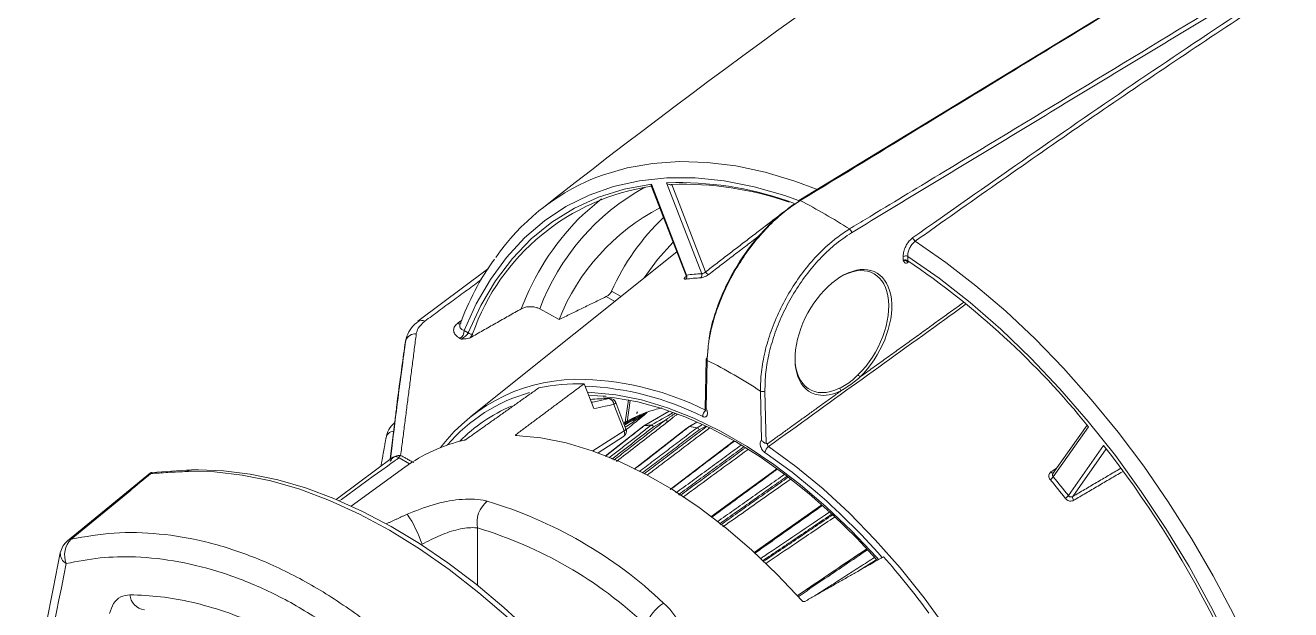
# Model space of a CAD drawing. Extents: x 2 to 136, y 1 to 99.
# Drawn here: x 5.74 to 11.72, y 10.59 to 13.35 of the extents above; entities that cross this region are included whole.
import ezdxf

# ---------------------------------------------------------------- set-up
doc = ezdxf.new("R2010")
doc.units = 0
doc.header["$MEASUREMENT"] = 0
doc.linetypes.add('SLD-Solid', pattern=[0])
doc.layers.add('OBJECT', color=7, linetype='CONTINUOUS')

msp = doc.modelspace()

# ---------------------------------------------------------------- linework, layer by layer
at = {"layer": 'OBJECT', "linetype": 'SLD-Solid', "lineweight": 15}
for p, q in [((8.696, 12.5948), (8.8592, 12.1743)), ((8.6962, 12.6023), (8.8627, 12.1734)), ((8.7678, 12.6087), (8.8097, 12.6104)), ((8.9342, 12.1798), (8.7678, 12.6087)), ((8.7927, 12.6015), (8.9527, 12.189)), ((8.8171, 12.2829), (7.8438, 11.5064)), ((9.887, 12.2431), (9.8866, 12.2616)), ((9.9077, 12.2619), (9.9082, 12.2407)), ((8.5084, 12.097), (8.553, 12.0722)), ((8.5233, 12.0486), (8.482, 12.0716)), ((8.1691, 12.0136), (8.2599, 11.9631)), ((7.5939, 11.9538), (7.5949, 11.9546)), ((7.812, 11.9112), (7.8313, 11.9004)), ((7.5404, 11.8841), (7.5377, 11.8757)), ((7.7979, 11.8708), (7.7914, 11.8744)), ((8.9557, 11.7772), (8.9503, 11.5431)), ((8.9601, 11.7708), (8.9549, 11.5443)), ((8.3785, 11.6602), (8.4241, 11.5427)), ((9.217, 11.3929), (9.2118, 11.6255)), ((9.233, 11.6258), (9.2385, 11.3786)), ((8.5671, 11.4377), (8.5187, 11.5625)), ((8.5761, 11.4465), (8.5277, 11.5713)), ((8.5827, 11.4784), (8.5965, 11.5806)), ((7.484, 11.4817), (7.4616, 11.3038)), ((8.6428, 11.5129), (8.5709, 11.4714)), ((8.6428, 11.5129), (8.6419, 11.5125)), ((8.7802, 11.5311), (8.6614, 11.4621)), ((8.7647, 11.4903), (8.7063, 11.4568)), ((8.4196, 11.3431), (8.5671, 11.4377)), ((8.5787, 11.4412), (8.5791, 11.4475)), ((8.9105, 11.4795), (8.8739, 11.4582)), ((8.9115, 11.4791), (8.8764, 11.4586)), ((8.9382, 11.4671), (8.9132, 11.4528)), ((8.9533, 11.4603), (8.9221, 11.4425)), ((10.7551, 11.4651), (10.5943, 11.2363)), ((10.7618, 11.4575), (10.5954, 11.2208)), ((8.0566, 11.4206), (8.0586, 11.4156)), ((8.4451, 11.334), (8.5643, 11.4104)), ((10.6669, 11.1318), (10.8333, 11.3686)), ((7.5538, 11.2818), (7.5045, 11.3103)), ((10.8456, 11.3528), (10.6874, 11.1277)), ((7.5314, 11.2661), (7.2783, 11.0814)), ((9.2889, 11.2592), (8.9779, 11.031)), ((6.3291, 11.2393), (5.9376, 10.9183)), ((9.5013, 11.0884), (9.1823, 10.8632)), ((7.8747, 10.9791), (7.8747, 10.7077)), ((9.714, 10.8808), (9.3851, 10.6586))]:
    msp.add_line(p, q, dxfattribs=at)
at = {"layer": 'OBJECT', "linetype": 'SLD-Solid', "lineweight": 15, "flags": 128}
for points in [[(12.3877, 14.3513), (11.0829, 13.5559), (9.3932, 12.5257)], [(8.4217, 12.6294), (8.4656, 12.6462), (8.5813, 12.6801), (8.7027, 12.7013), (8.8292, 12.7099), (8.9602, 12.7058), (9.0952, 12.6889), (9.2334, 12.6593), (9.3742, 12.6172), (9.4774, 12.5791)], [(9.3921, 12.5265), (9.3266, 12.5493), (9.182, 12.5905), (9.0404, 12.6182), (8.9025, 12.6322), (8.769, 12.6325), (8.6406, 12.6189), (8.5179, 12.5917), (8.4017, 12.5508), (8.2924, 12.4967), (8.1907, 12.4294), (8.097, 12.3494), (8.0119, 12.2571), (7.9358, 12.1529), (7.869, 12.0374), (7.812, 11.9112)], [(7.8313, 11.9004), (7.8905, 12.0293), (7.9601, 12.1467), (8.0395, 12.252), (8.1284, 12.3446), (8.2263, 12.424), (8.3326, 12.4898), (8.4468, 12.5416), (8.5682, 12.5792), (8.6962, 12.6023)], [(8.3521, 12.439), (8.3722, 12.4584), (8.4614, 12.5333)], [(8.6629, 12.1599), (8.7255, 12.2474), (8.799, 12.3293)], [(9.9433, 12.3336), (10.0874, 12.2336), (10.2303, 12.123), (10.3712, 12.0025), (10.5094, 11.8724), (10.6443, 11.7335), (10.7753, 11.5864), (10.9018, 11.4318), (11.0232, 11.2703), (11.139, 11.1028), (11.2485, 10.93), (11.3513, 10.7528), (11.4469, 10.5718), (11.5349, 10.3881), (11.6148, 10.2023), (11.6863, 10.0155), (11.749, 9.8285), (11.8027, 9.642)], [(11.7176, 9.6566), (11.6605, 9.8486), (11.5938, 10.0412), (11.5176, 10.2333), (11.4325, 10.4239), (11.3389, 10.612), (11.2371, 10.7967), (11.1279, 10.977), (11.0116, 11.1521), (10.889, 11.3209), (10.7606, 11.4827), (10.6271, 11.6366), (10.4892, 11.7818), (10.3476, 11.9177), (10.2029, 12.0434), (10.0561, 12.1583), (9.9077, 12.2619)], [(7.9264, 12.2054), (7.9154, 12.1975), (7.5919, 11.9558)], [(9.9073, 12.236), (9.9105, 12.2344), (9.9106, 12.2343)], [(8.3942, 11.6198), (8.4124, 11.6192), (8.5291, 11.6079), (8.6492, 11.5838), (8.772, 11.5471), (8.8968, 11.498), (9.0228, 11.4368), (9.1491, 11.3639), (9.2751, 11.2797), (9.3999, 11.1847), (9.5227, 11.0796), (9.6428, 10.965), (9.7595, 10.8416), (9.7689, 10.831)], [(8.4789, 11.6015), (8.442, 11.6037), (8.4001, 11.6046)], [(8.4693, 11.5978), (8.5221, 11.5938), (8.6323, 11.5743), (8.7451, 11.5438), (8.8599, 11.5023), (8.9761, 11.4501), (9.0932, 11.3875), (9.2104, 11.3147), (9.327, 11.2322), (9.4425, 11.1404), (9.5561, 11.0399), (9.6673, 10.9311), (9.7605, 10.8307)], [(8.4962, 11.5901), (8.4999, 11.5905), (8.5, 11.5905)], [(8.5187, 11.5625), (8.5223, 11.5648), (8.5251, 11.5669), (8.5269, 11.5688), (8.5277, 11.5704), (8.5277, 11.5713)], [(8.5717, 11.4776), (8.5719, 11.4795), (8.5882, 11.5851)], [(8.9503, 11.5429), (8.9508, 11.5421), (8.9528, 11.5376), (8.9538, 11.5341), (8.9542, 11.5314), (8.9541, 11.5304), (8.9542, 11.5305)], [(8.6286, 11.5196), (8.6284, 11.5203), (8.6284, 11.5228), (8.6289, 11.5248), (8.6295, 11.5262), (8.6298, 11.5268), (8.6301, 11.5271), (8.6301, 11.5272), (8.6301, 11.5272)], [(8.6602, 11.4613), (8.6465, 11.4505), (8.4787, 11.3178)], [(8.5671, 11.4377), (8.569, 11.4324), (8.57, 11.4272), (8.5702, 11.4224), (8.5695, 11.4181), (8.568, 11.4144), (8.5658, 11.4116), (8.5643, 11.4104)], [(8.8728, 11.4574), (8.8581, 11.446), (8.6145, 11.2567)], [(8.6602, 11.4613), (8.6609, 11.4617), (8.662, 11.462)], [(8.6628, 11.4625), (8.6617, 11.4622), (8.6614, 11.4621)], [(9.4083, 10.6352), (9.2913, 10.7593), (9.1708, 10.8745), (9.0475, 10.9801), (8.9223, 11.0755), (8.7958, 11.1601), (8.669, 11.2333), (8.5425, 11.2947), (8.4173, 11.3439), (8.294, 11.3806), (8.1735, 11.4046), (8.0565, 11.4156)], [(9.0869, 11.3908), (9.0838, 11.3885), (8.7844, 11.1616)], [(9.25, 11.3637), (9.3796, 11.2693), (9.5075, 11.164), (9.6327, 11.0486), (9.7546, 10.9238), (9.8724, 10.7903), (9.9852, 10.6491), (10.0925, 10.501), (10.1935, 10.3469), (10.2876, 10.1878), (10.3742, 10.0248), (10.4527, 9.8588), (10.5226, 9.6909), (10.5792, 9.5353)], [(7.4726, 11.3119), (7.3115, 11.1916), (7.2069, 11.1135)], [(7.2217, 11.1068), (7.2316, 11.114), (7.3217, 11.1796), (7.382, 11.2233), (7.4223, 11.2524), (7.4493, 11.2718), (7.4674, 11.2847), (7.4795, 11.2933), (7.4877, 11.2991), (7.4931, 11.3029), (7.4968, 11.3054), (7.4993, 11.3071), (7.5009, 11.3082), (7.5021, 11.3089), (7.5028, 11.3094), (7.5034, 11.3097), (7.5037, 11.3099), (7.504, 11.3101), (7.5041, 11.3101), (7.5042, 11.3102), (7.5043, 11.3102), (7.5044, 11.3103), (7.5044, 11.3103), (7.5045, 11.3103), (7.5045, 11.3103), (7.5045, 11.3103), (7.5045, 11.3103), (7.5045, 11.3103), (7.5045, 11.3103)], [(9.4603, 11.1614), (9.3611, 11.2421), (9.2329, 11.3355)], [(8.4135, 10.1435), (8.2858, 10.2888), (8.1541, 10.4261), (8.0191, 10.5545), (7.8813, 10.6736), (7.7415, 10.7827), (7.6003, 10.8812), (7.4585, 10.9688), (7.3166, 11.045), (7.1754, 11.1094), (7.0356, 11.1618), (6.8979, 11.2018), (6.7628, 11.2292), (6.6312, 11.244), (6.5035, 11.2461)], [(8.4396, 10.1518), (8.3766, 10.2251), (8.2541, 10.3589), (8.1282, 10.4851), (7.9994, 10.6034), (7.8682, 10.7131), (7.7352, 10.8139), (7.601, 10.9051), (7.466, 10.9865), (7.3309, 11.0577), (7.1962, 11.1183), (7.0626, 11.168), (6.9305, 11.2066), (6.8007, 11.2339), (6.6736, 11.2497), (6.5567, 11.254), (6.5225, 11.2532)], [(6.3354, 11.2418), (6.3342, 11.2419), (6.3295, 11.2398), (6.329, 11.2392)]]:
    msp.add_lwpolyline(points, dxfattribs=at)
at = {"layer": 'OBJECT', "linetype": 'SLD-Solid', "lineweight": 15}
for centre, radius, start, end in [((29.3245, -14.3631), 34.1772, 122.89567, 128.22024), ((8.8249, 11.6614), 1.0486, 112.61499, 145.39147), ((8.849, 11.5469), 1.0568, 98.27743, 160.68866), ((9.1885, 11.635), 1.0874, 118.79164, 159.62115), ((8.845, 11.0642), 1.5383, 70.94757, 91.94416), ((8.8251, 11.035), 1.5755, 69.65815, 90.56253), ((9.3975, 12.52), 0.00713, 126.87168, 185.45676), ((9.3963, 12.5197), 0.00682, 55.53473, 117.45117), ((7.9821, 9.8006), 3.0716, 57.50085, 62.50453), ((9.2238, 11.5853), 1.2201, 135.59699, 159.40876), ((9.2087, 11.5861), 1.0209, 117.56325, 158.32961), ((9.4956, 11.6612), 1.0791, 133.40631, 156.18006), ((9.619, 12.3715), 0.0239, 5.18037, 55.65696), ((9.9578, 12.3553), 0.0261, 190.70936, 236.12298), ((9.8975, 12.2407), 0.0236, 64.1709, 117.49058), ((8.9531, 11.5263), 1.2324, 144.12323, 160.44008), ((9.9149, 12.2396), 0.0068, 170.08501, 230.34309), ((7.7179, 8.9968), 3.9141, 38.952, 55.97223), ((9.9151, 12.2323), 0.00672, 155.10489, 182.52638), ((8.8475, 12.1666), 0.0166, 312.89321, 24.19453), ((8.9817, 11.1813), 0.9808, 93.02483, 97.19424), ((8.8505, 12.1697), 0.0098, 328.60633, 27.49481), ((8.9862, 11.1943), 0.9869, 93.02498, 97.19423), ((8.9184, 12.1734), 0.017, 312.50611, 22.11673), ((8.9717, 12.197), 0.0206, 203.01462, 259.31128), ((7.6751, 11.8364), 0.1425, 124.13085, 160.26663), ((7.6108, 11.9293), 0.0299, 61.24909, 122.08749), ((7.7884, 11.9603), 0.017, 241.18542, 304.0334), ((7.7665, 11.9125), 0.0455, 303.25695, 358.37595), ((7.8444, 11.9129), 0.018, 223.65961, 293.94103), ((9.2478, 11.2989), 1.8033, 161.69911, 161.88045), ((7.5807, 11.8474), 0.0484, 84.48268, 158.43204), ((8.9633, 11.7764), 0.00762, 114.90207, 173.74566), ((8.9632, 11.7776), 0.00748, 182.65233, 245.67129), ((7.8471, 9.5521), 2.4823, 56.64652, 63.35886), ((8.3507, 10.8646), 0.8169, 87.71649, 142.75897), ((8.3296, 10.2846), 1.3974, 63.51091, 87.80179), ((9.6611, 11.6819), 0.023, 24.40404, 59.61101), ((8.3296, 10.8615), 0.7851, 105.4108, 139.55797), ((8.354, 10.7289), 0.9316, 88.49364, 101.72547), ((8.3262, 10.2844), 1.3659, 63.34675, 87.62746), ((9.2221, 11.6467), 0.0236, 244.1699, 297.49222), ((9.5774, 11.6266), 0.0145, 359.06003, 56.51439), ((8.3361, 10.8506), 0.7659, 113.29526, 135.37669), ((8.488, 10.6735), 0.9166, 89.48945, 95.06347), ((8.4893, 11.5614), 0.0295, 2.05793, 76.4992), ((8.4997, 11.5605), 0.03, 21.20568, 89.53283), ((8.9054, 10.8876), 0.6783, 103.57031, 109.76369), ((8.8933, 10.9196), 0.644, 112.98241, 120.6035), ((8.6409, 11.5132), 0.00119, 298.94237, 323.45619), ((8.8984, 10.9078), 0.6569, 109.78725, 112.90354), ((8.7772, 11.4954), 0.0136, 202.31614, 260.66788), ((8.9753, 11.5066), 0.0364, 128.01602, 182.23223), ((7.4843, 11.3939), 0.0433, 98.07273, 169.91616), ((7.5517, 11.3922), 0.1089, 128.86471, 173.82937), ((8.5481, 11.4357), 0.03, 302.6619, 0), ((8.5628, 11.4511), 0.0141, 288.13132, 341.08004), ((8.5481, 11.4357), 0.03, 0, 21.20568), ((8.578, 11.45), 0.00513, 254.85787, 285.83889), ((8.6664, 11.4534), 0.01, 120.14815, 128.33176), ((8.7479, 10.6918), 0.7749, 93.85071, 96.36827), ((8.6664, 11.4564), 0.00712, 120.05714, 128.17907), ((8.7488, 10.6917), 0.7756, 93.85146, 96.36703), ((8.7003, 11.4594), 0.00718, 120.04671, 128.10412), ((8.6938, 11.4517), 0.0135, 22.18803, 81.18585), ((8.6946, 11.4537), 0.0121, 14.97022, 79.92167), ((8.8789, 11.4495), 0.01, 120.24949, 127.84938), ((8.8749, 11.4545), 0.00359, 79.26488, 125.91417), ((8.8757, 11.4548), 0.00383, 80.46949, 119.49227), ((8.8803, 11.4519), 0.00773, 120.08525, 127.60924), ((8.7366, 10.4531), 1.0144, 80.02609, 82.12998), ((8.7376, 10.4542), 1.014, 80.02533, 82.13034), ((8.9171, 11.446), 0.00784, 120.06842, 127.5012), ((8.9074, 11.4375), 0.0156, 18.7466, 71.51238), ((8.9085, 11.4397), 0.0139, 11.53055, 70.36749), ((7.9836, 10.6448), 0.7684, 102.89556, 126.04354), ((9.2748, 11.3294), 0.0423, 125.80125, 171.74592), ((6.9789, 8.3379), 4.9032, 15.74149, 38.17774), ((6.7208, 6.3928), 4.8639, 92.32886, 94.54501), ((6.5239, 11.2208), 0.0324, 92.4089, 128.90899), ((10.5951, 11.2506), 0.0128, 213.15606, 271.10247), ((10.5534, 11.2522), 0.0524, 301.75659, 323.14216), ((7.5464, 8.6954), 3.9396, 37.96959, 39.61954), ((7.5421, 8.6931), 3.9638, 37.9696, 39.61948), ((7.3531, 8.6951), 3.244, 41.42635, 49.48914), ((10.6197, 11.1722), 0.0621, 301.4155, 319.40096), ((10.7064, 11.123), 0.0196, 166.28225, 222.57433), ((8.0009, 11.0049), 0.1288, 128.58938, 191.58151), ((7.3299, 9.1198), 2.0717, 46.57163, 73.43374), ((7.0509, 10.7134), 0.5926, 18.61407, 33.92675), ((7.3106, 9.0826), 1.9787, 46.57163, 73.43375), ((6.0011, 10.8413), 0.1, 129.36345, 168.46138), ((6.0299, 10.8515), 0.1066, 135.42788, 201.98726), ((5.9616, 10.8891), 0.038, 101.66636, 129.00138), ((27.6326, 6.4178), 22.1791, 168.44276, 170.81651), ((5.9571, 10.8589), 0.054, 177.40064, 241.1046), ((6.995, 8.3749), 3.7316, 36.17361, 41.4155), ((6.3088, 10.6701), 0.0772, 184.72767, 264.08355), ((8.8686, 10.448), 0.2104, 122.9913, 160.107)]:
    msp.add_arc(centre, radius, start, end, dxfattribs=at)
for centre, major_axis, ratio, start_param, end_param in [((9.6038, 11.9026), (0.1553, 0.2827), 0.593785, 4.237685, 9.623864), ((9.5967, 11.9065), (0.1503, 0.274), 0.594304, 4.23726, 7.069167), ((9.5967, 11.9065), (0.1503, 0.274), 0.594304, 2.328586, 3.836052), ((9.6038, 11.9026), (0.1553, 0.2827), 0.593785, 3.340678, 3.836476), ((10.3441, 10.278), (156.2256, 89.9492), 0.010617, 1.575369, 1.576045), ((10.3441, 10.278), (153.9999, 89.436), 0.010493, 1.574855, 1.57562), ((10.3441, 10.278), (156.3569, 89.647), 0.010262, 1.574794, 1.575448), ((16.417, 16.9596), (8.6782, 15.0549), 0.435892, 2.22419, 2.288638)]:
    msp.add_ellipse(centre, major_axis=major_axis, ratio=ratio, start_param=start_param, end_param=end_param, dxfattribs=at)
for points, knots in [([(9.9322, 12.3504), (10.2772, 12.5932), (10.9673, 13.0786), (12.0083, 13.764), (13.0527, 14.4206), (13.7511, 14.8285), (14.1002, 15.0324)], [0, 0, 0, 0, 0.249572, 0.499144, 0.749572, 1, 1, 1, 1]), ([(14.1102, 15.0148), (13.9974, 14.9496), (13.6365, 14.7412), (13.018, 14.3709), (12.2551, 13.896), (11.4831, 13.395), (10.7121, 12.8763), (10.1995, 12.5145), (9.9433, 12.3336)], [0, 0, 0, 0, 0.080895, 0.258852, 0.443965, 0.629078, 0.814539, 1, 1, 1, 1]), ([(12.3947, 14.3509), (12.3877, 14.3466), (12.3524, 14.3251), (12.2042, 14.2348), (11.6115, 13.8734), (10.6486, 13.2864), (9.7986, 12.7682), (9.4002, 12.5253)], [0, 0, 0, 0, 0.007069, 0.035343, 0.14844, 0.600828, 1, 1, 1, 1]), ([(9.6324, 12.3912), (9.6395, 12.3955), (9.6749, 12.417), (9.8237, 12.507), (10.4185, 12.867), (11.385, 13.452), (12.2381, 13.9684), (12.638, 14.2104)], [0, 0, 0, 0, 0.007069, 0.035343, 0.14844, 0.600828, 1, 1, 1, 1]), ([(8.6962, 12.6023), (8.6962, 12.6022), (8.6959, 12.6008), (8.6953, 12.5979), (8.6959, 12.5959), (8.6962, 12.5949)], [0, 0, 0, 0, 0.011805, 0.486767, 1, 1, 1, 1]), ([(8.7927, 12.6015), (8.7916, 12.6011), (8.7894, 12.6002), (8.7848, 12.6003), (8.7789, 12.6016), (8.7729, 12.6046), (8.7692, 12.6074), (8.7678, 12.6086), (8.7678, 12.6087)], [0, 0, 0, 0, 0.142146, 0.283514, 0.488777, 0.776442, 0.994575, 1, 1, 1, 1]), ([(9.4002, 12.5253), (9.3755, 12.5088), (9.326, 12.4759), (9.2539, 12.4102), (9.1861, 12.3346), (9.1242, 12.2501), (9.0702, 12.1593), (9.0254, 12.0648), (8.9914, 11.9691), (8.9742, 11.8973), (8.9634, 11.8309), (8.9615, 11.7967), (8.9601, 11.7708)], [0, 0, 0, 0, 0.108758, 0.217516, 0.326265, 0.435016, 0.543883, 0.652751, 0.761922, 0.871094, 0.902393, 1, 1, 1, 1]), ([(8.9676, 11.8553), (8.9685, 11.8653), (8.9719, 11.904), (8.9916, 11.977), (9.0241, 12.07), (9.0681, 12.1623), (9.1208, 12.2508), (9.1813, 12.3332), (9.2476, 12.4071), (9.318, 12.4711), (9.3662, 12.5033), (9.3904, 12.5194)], [0, 0, 0, 0, 0.041995, 0.162069, 0.282141, 0.401874, 0.521604, 0.641201, 0.760797, 0.880398, 1, 1, 1, 1]), ([(9.2118, 11.6255), (9.2125, 11.6554), (9.2137, 11.7152), (9.2315, 11.8116), (9.2606, 11.9095), (9.301, 12.0067), (9.3517, 12.1002), (9.4107, 12.1873), (9.4768, 12.2655), (9.5309, 12.3167), (9.5829, 12.3589), (9.6112, 12.3774), (9.6324, 12.3912)], [0, 0, 0, 0, 0.109694, 0.219388, 0.329104, 0.438818, 0.548255, 0.657689, 0.766753, 0.875815, 0.906647, 1, 1, 1, 1]), ([(9.6428, 12.3737), (9.6152, 12.3552), (9.5634, 12.3204), (9.4909, 12.2508), (9.4265, 12.1746), (9.3689, 12.0895), (9.3195, 11.9982), (9.2802, 11.9033), (9.2519, 11.8077), (9.2347, 11.7135), (9.2336, 11.655), (9.233, 11.6258)], [0, 0, 0, 0, 0.124081, 0.233148, 0.342216, 0.45166, 0.561106, 0.670835, 0.780567, 0.890283, 1, 1, 1, 1]), ([(9.8866, 12.2616), (9.8866, 12.2639), (9.8866, 12.2732), (9.8902, 12.2914), (9.9003, 12.3147), (9.9147, 12.3359), (9.9263, 12.3456), (9.9322, 12.3504)], [0, 0, 0, 0, 0.07496, 0.307216, 0.538491, 0.769236, 1, 1, 1, 1]), ([(9.9433, 12.3336), (9.9386, 12.3297), (9.9294, 12.3219), (9.918, 12.3048), (9.9102, 12.2861), (9.9076, 12.2713), (9.9077, 12.2638), (9.9077, 12.2619)], [0, 0, 0, 0, 0.230508, 0.461127, 0.692467, 0.924948, 1, 1, 1, 1]), ([(9.887, 12.2431), (9.8878, 12.2435), (9.8899, 12.2444), (9.8941, 12.2451), (9.8992, 12.2447), (9.9043, 12.2433), (9.9069, 12.2416), (9.9082, 12.2407)], [0, 0, 0, 0, 0.13523, 0.349501, 0.56542, 0.782492, 1, 1, 1, 1]), ([(9.9084, 12.2321), (9.9063, 12.2312), (9.9022, 12.2294), (9.8967, 12.2301), (9.8924, 12.2331), (9.8899, 12.237), (9.8883, 12.2404), (9.8874, 12.2422), (9.887, 12.2431), (9.887, 12.2431)], [0, 0, 0, 0, 0.199047, 0.397834, 0.604746, 0.798562, 0.896971, 0.995417, 1, 1, 1, 1]), ([(9.887, 12.2431), (9.887, 12.2431), (9.8877, 12.2431), (9.8891, 12.2431), (9.8919, 12.2428), (9.8966, 12.2417), (9.9022, 12.2387), (9.9058, 12.2369), (9.9073, 12.2361)], [0, 0, 0, 0, 0.006352, 0.119826, 0.231412, 0.437914, 0.765604, 1, 1, 1, 1]), ([(8.8603, 12.1672), (8.859, 12.1662), (8.8557, 12.1634), (8.8524, 12.1595), (8.8515, 12.1561), (8.8534, 12.1542), (8.857, 12.1544), (8.8588, 12.1544)], [0, 0, 0, 0, 0.133249, 0.351387, 0.568098, 0.784183, 1, 1, 1, 1]), ([(8.8627, 12.1734), (8.8617, 12.1733), (8.86, 12.1731), (8.8595, 12.1739), (8.8593, 12.1743)], [0, 0, 0, 0, 0.529841, 1, 1, 1, 1]), ([(8.9299, 12.1608), (8.9312, 12.1609), (8.9346, 12.1612), (8.9419, 12.1632), (8.9511, 12.1668), (8.9604, 12.1715), (8.9654, 12.1751), (8.9679, 12.1768)], [0, 0, 0, 0, 0.124187, 0.340921, 0.559469, 0.779612, 1, 1, 1, 1]), ([(8.9527, 12.189), (8.9515, 12.1879), (8.9492, 12.1858), (8.9447, 12.183), (8.9402, 12.181), (8.9366, 12.1799), (8.9348, 12.1798), (8.9342, 12.1798)], [0, 0, 0, 0, 0.222188, 0.44282, 0.660739, 0.876379, 1, 1, 1, 1]), ([(8.482, 12.0716), (8.4842, 12.0728), (8.4886, 12.0752), (8.4953, 12.0805), (8.5014, 12.0865), (8.506, 12.0923), (8.5077, 12.0956), (8.5084, 12.097)], [0, 0, 0, 0, 0.199563, 0.39871, 0.60884, 0.836452, 1, 1, 1, 1]), ([(8.0816, 12.0144), (8.0868, 12.0168), (8.097, 12.0215), (8.1164, 12.0246), (8.1367, 12.0241), (8.1552, 12.0203), (8.1648, 12.0157), (8.1691, 12.0136)], [0, 0, 0, 0, 0.199269, 0.39838, 0.604049, 0.823538, 1, 1, 1, 1]), ([(10.1844, 12.037), (10.1505, 12.0126), (9.8391, 11.7882), (9.5276, 11.5637), (9.25, 11.3637)], [0, 0, 0, 0, 0.108701, 1, 1, 1, 1]), ([(7.6252, 11.9555), (7.6134, 11.9448), (7.5928, 11.9262), (7.5875, 11.9047), (7.5853, 11.8956)], [0, 0, 0, 0, 0.576403, 1, 1, 1, 1]), ([(7.7914, 11.8744), (7.7841, 11.8794), (7.7695, 11.8893), (7.7604, 11.9085), (7.7629, 11.9275), (7.7726, 11.9395), (7.7795, 11.9449), (7.7802, 11.9454)], [0, 0, 0, 0, 0.252657, 0.505679, 0.747853, 0.97329, 1, 1, 1, 1]), ([(7.7918, 11.9389), (7.791, 11.9357), (7.7893, 11.9285), (7.7966, 11.9185), (7.8068, 11.9137), (7.812, 11.9112)], [0, 0, 0, 0, 0.283528, 0.63876, 1, 1, 1, 1]), ([(7.7979, 11.8708), (7.7989, 11.8714), (7.8024, 11.8735), (7.8095, 11.8784), (7.8183, 11.8858), (7.8262, 11.8937), (7.8296, 11.8982), (7.8313, 11.9004)], [0, 0, 0, 0, 0.077987, 0.284742, 0.51203, 0.754311, 1, 1, 1, 1]), ([(7.464, 11.3056), (7.4659, 11.3216), (7.4769, 11.4179), (7.5, 11.6044), (7.5233, 11.7749), (7.5357, 11.8652)], [0, 0, 0, 0, 0.086274, 0.51614, 1, 1, 1, 1]), ([(7.5339, 11.8598), (7.5311, 11.8398), (7.5172, 11.7397), (7.5002, 11.6161), (7.4878, 11.5125), (7.485, 11.489)], [0, 0, 0, 0, 0.161883, 0.809421, 1, 1, 1, 1]), ([(7.8403, 11.8776), (7.8383, 11.8767), (7.8327, 11.8742), (7.8179, 11.8721), (7.8058, 11.8717), (7.798, 11.8709), (7.7979, 11.8708)], [0, 0, 0, 0, 0.171553, 0.467209, 0.9951, 1, 1, 1, 1]), ([(7.8517, 11.8964), (7.8499, 11.8926), (7.8471, 11.8867), (7.8421, 11.88), (7.8403, 11.8776)], [0, 0, 0, 0, 0.637342, 1, 1, 1, 1]), ([(9.5854, 11.6387), (9.6064, 11.6501), (9.6368, 11.6667), (9.6642, 11.6934), (9.6728, 11.7017)], [0, 0, 0, 0, 0.689497, 1, 1, 1, 1]), ([(9.682, 11.6914), (9.673, 11.6837), (9.6438, 11.6591), (9.6131, 11.6398), (9.5919, 11.6264)], [0, 0, 0, 0, 0.309239, 1, 1, 1, 1]), ([(8.4125, 11.5726), (8.4222, 11.5746), (8.4501, 11.5804), (8.4779, 11.5863), (8.4962, 11.5901)], [0, 0, 0, 0, 0.34695, 1, 1, 1, 1]), ([(8.5187, 11.5625), (8.5049, 11.5596), (8.4733, 11.553), (8.4418, 11.5464), (8.4241, 11.5427)], [0, 0, 0, 0, 0.438761, 1, 1, 1, 1]), ([(8.9549, 11.5443), (8.9557, 11.5428), (8.9583, 11.5377), (8.9611, 11.5287), (8.9619, 11.5184), (8.9601, 11.511), (8.9564, 11.5058), (8.9512, 11.5028), (8.9447, 11.5028), (8.9405, 11.5046), (8.939, 11.5052)], [0, 0, 0, 0, 0.065517, 0.218282, 0.370935, 0.523599, 0.616973, 0.766999, 0.916452, 1, 1, 1, 1]), ([(8.9505, 11.543), (8.9504, 11.543), (8.95, 11.543), (8.9515, 11.5433), (8.9536, 11.5438), (8.9548, 11.5443), (8.9549, 11.5443)], [0, 0, 0, 0, 0.060291, 0.556338, 0.983548, 1, 1, 1, 1]), ([(8.775, 11.482), (8.7706, 11.4786), (8.7484, 11.4614), (8.6675, 11.3986), (8.591, 11.3392), (8.5323, 11.2937)], [0, 0, 0, 0, 0.054852, 0.274258, 1, 1, 1, 1]), ([(8.573, 11.4545), (8.5927, 11.4679), (8.6244, 11.4895), (8.6576, 11.5126), (8.6715, 11.5226), (8.6744, 11.5248), (8.6748, 11.5253), (8.6748, 11.5254), (8.6748, 11.5254), (8.6747, 11.5253), (8.6747, 11.5253)], [0, 0, 0, 0, 0.551591, 0.887725, 0.969591, 0.98916, 0.995525, 0.997451, 0.998586, 1, 1, 1, 1]), ([(8.6761, 11.5259), (8.6761, 11.5259), (8.6761, 11.5256), (8.6744, 11.5235), (8.6629, 11.5129), (8.6311, 11.4864), (8.5995, 11.4612), (8.5794, 11.4451)], [0, 0, 0, 0, 0.005058, 0.026681, 0.108355, 0.43258, 1, 1, 1, 1]), ([(8.6428, 11.5129), (8.6428, 11.5129), (8.6424, 11.5127), (8.642, 11.5125), (8.6417, 11.5123)], [0, 0, 0, 0, 0.104964, 1, 1, 1, 1]), ([(8.6747, 11.5253), (8.6747, 11.5254), (8.6748, 11.5254), (8.6751, 11.5255), (8.6756, 11.5257), (8.6759, 11.5259), (8.6761, 11.5259)], [0, 0, 0, 0, 0.067458, 0.179745, 0.555114, 1, 1, 1, 1]), ([(8.662, 11.462), (8.6576, 11.4585), (8.6359, 11.4414), (8.575, 11.3932), (8.5184, 11.3485), (8.4793, 11.3175)], [0, 0, 0, 0, 0.071355, 0.356772, 1, 1, 1, 1]), ([(8.8755, 11.458), (8.8711, 11.4546), (8.8489, 11.4374), (8.7624, 11.3701), (8.6802, 11.3062), (8.6158, 11.2562)], [0, 0, 0, 0, 0.051196, 0.255979, 1, 1, 1, 1]), ([(8.9717, 11.4521), (8.9552, 11.4396), (8.8663, 11.3723), (8.7679, 11.2979), (8.686, 11.2359), (8.6766, 11.2289)], [0, 0, 0, 0, 0.167451, 0.904698, 1, 1, 1, 1]), ([(7.8244, 11.3999), (7.8236, 11.3993), (7.8219, 11.3982), (7.8188, 11.3965), (7.8158, 11.3951), (7.8135, 11.3942), (7.8124, 11.3939), (7.8121, 11.3938)], [0, 0, 0, 0, 0.219744, 0.439446, 0.659967, 0.880756, 1, 1, 1, 1]), ([(8.0565, 11.4156), (8.0558, 11.4157), (8.0545, 11.4159), (8.0538, 11.4168), (8.054, 11.4181), (8.0551, 11.4195), (8.0562, 11.4203), (8.0566, 11.4206)], [0, 0, 0, 0, 0.219651, 0.439261, 0.659735, 0.880539, 1, 1, 1, 1]), ([(9.089, 11.3897), (9.0713, 11.3763), (8.9812, 11.308), (8.8803, 11.2316), (8.7971, 11.1686), (8.7864, 11.1604)], [0, 0, 0, 0, 0.175319, 0.893407, 1, 1, 1, 1]), ([(9.2329, 11.3355), (9.2325, 11.3358), (9.2294, 11.338), (9.2236, 11.3435), (9.2168, 11.3534), (9.2127, 11.363), (9.2104, 11.3725), (9.2102, 11.3813), (9.2125, 11.3889), (9.2156, 11.3917), (9.217, 11.3929)], [0, 0, 0, 0, 0.022263, 0.172986, 0.324528, 0.476036, 0.573112, 0.725602, 0.877165, 1, 1, 1, 1]), ([(9.217, 11.3929), (9.2171, 11.3929), (9.2183, 11.391), (9.2215, 11.3873), (9.2271, 11.383), (9.2335, 11.38), (9.2368, 11.3791), (9.2385, 11.3786)], [0, 0, 0, 0, 0.008551, 0.230594, 0.488415, 0.74048, 1, 1, 1, 1]), ([(9.2385, 11.3786), (9.2397, 11.3783), (9.242, 11.3776), (9.2444, 11.3772), (9.2457, 11.3769), (9.2457, 11.3769)], [0, 0, 0, 0, 0.491108, 0.983659, 1, 1, 1, 1]), ([(9.2457, 11.3769), (9.2456, 11.3763), (9.2454, 11.375), (9.2455, 11.3725), (9.2461, 11.3693), (9.2475, 11.3662), (9.2491, 11.3645), (9.2499, 11.3638), (9.25, 11.3637)], [0, 0, 0, 0, 0.125804, 0.279017, 0.514447, 0.743986, 0.967246, 1, 1, 1, 1]), ([(7.4627, 11.2937), (7.4648, 11.2978), (7.4689, 11.3059), (7.4807, 11.3151), (7.4952, 11.3211), (7.5061, 11.3217), (7.5115, 11.322)], [0, 0, 0, 0, 0.250004, 0.5, 0.749998, 1, 1, 1, 1]), ([(7.5045, 11.3103), (7.5002, 11.3123), (7.491, 11.3166), (7.4798, 11.3166), (7.4748, 11.3127), (7.473, 11.3112)], [0, 0, 0, 0, 0.364892, 0.75976, 1, 1, 1, 1]), ([(9.1533, 11.3501), (9.1519, 11.3491), (9.0764, 11.2938), (8.9734, 11.2184), (8.8718, 11.144), (8.8444, 11.1239)], [0, 0, 0, 0, 0.013635, 0.733114, 1, 1, 1, 1]), ([(6.5035, 11.2461), (6.472, 11.2447), (6.4088, 11.2419), (6.3569, 11.2378), (6.3309, 11.2358)], [0, 0, 0, 0, 0.498142, 1, 1, 1, 1]), ([(6.3353, 11.2416), (6.3351, 11.2417), (6.333, 11.243), (6.3319, 11.24), (6.3311, 11.2372), (6.3309, 11.2362), (6.3309, 11.2358), (6.3309, 11.2358)], [0, 0, 0, 0, 0.070816, 0.729321, 0.911697, 0.990767, 1, 1, 1, 1]), ([(9.2917, 11.2572), (9.2846, 11.252), (9.2035, 11.1925), (9.0998, 11.1164), (9.0031, 11.0455), (8.9805, 11.0288)], [0, 0, 0, 0, 0.068249, 0.78171, 1, 1, 1, 1]), ([(10.5844, 11.2436), (10.583, 11.2425), (10.5792, 11.2397), (10.5753, 11.2332), (10.5738, 11.2246), (10.5755, 11.2156), (10.5792, 11.2103), (10.581, 11.2076)], [0, 0, 0, 0, 0.133248, 0.351387, 0.568098, 0.784185, 1, 1, 1, 1]), ([(10.5844, 11.2436), (10.5917, 11.2485), (10.6011, 11.2548), (10.6105, 11.261), (10.6127, 11.2625)], [0, 0, 0, 0, 0.77286, 1, 1, 1, 1]), ([(6.3309, 11.2358), (6.2976, 11.2084), (6.1719, 11.1053), (6.0462, 11.0021), (5.9539, 10.9263)], [0, 0, 0, 0, 0.265214, 1, 1, 1, 1]), ([(6.3309, 11.2358), (6.3309, 11.2358), (6.3307, 11.2361), (6.3299, 11.2378), (6.3289, 11.2401), (6.3295, 11.239), (6.3297, 11.2387)], [0, 0, 0, 0, 0.011347, 0.110304, 0.759056, 1, 1, 1, 1]), ([(9.3547, 11.2102), (9.2881, 11.1633), (9.1814, 11.0882), (9.0747, 11.013), (9.0346, 10.9848)], [0, 0, 0, 0, 0.624419, 1, 1, 1, 1]), ([(10.5954, 11.2208), (10.5945, 11.2221), (10.5926, 11.2247), (10.5918, 11.2293), (10.5924, 11.2334), (10.5939, 11.2354), (10.5945, 11.2362)], [0, 0, 0, 0, 0.273013, 0.546467, 0.821671, 1, 1, 1, 1]), ([(10.6874, 11.1277), (10.6859, 11.127), (10.683, 11.1255), (10.6779, 11.1253), (10.6729, 11.1267), (10.6692, 11.1291), (10.6675, 11.1311), (10.6669, 11.1318)], [0, 0, 0, 0, 0.222187, 0.44282, 0.66074, 0.876377, 1, 1, 1, 1]), ([(7.5426, 11.0442), (7.5836, 11.0606), (7.6661, 11.0937), (7.7918, 11.1175), (7.8753, 11.1162), (7.9141, 11.1071), (7.9206, 11.1056)], [0, 0, 0, 0, 0.304165, 0.612213, 0.935018, 1, 1, 1, 1]), ([(9.5048, 11.0853), (9.4294, 11.0321), (9.323, 10.957), (9.2166, 10.8819), (9.1855, 10.8599)], [0, 0, 0, 0, 0.708057, 1, 1, 1, 1]), ([(10.6521, 11.1192), (10.6533, 11.1178), (10.6567, 11.1139), (10.6641, 11.109), (10.6737, 11.106), (10.6836, 11.106), (10.6892, 11.1085), (10.692, 11.1098)], [0, 0, 0, 0, 0.124187, 0.340922, 0.55947, 0.779612, 1, 1, 1, 1]), ([(9.2114, 10.8338), (9.2169, 10.8376), (9.3262, 10.9112), (9.4355, 10.9849), (9.5393, 11.0548)], [0, 0, 0, 0, 0.050502, 1, 1, 1, 1]), ([(9.5642, 11.032), (9.5034, 10.9911), (9.3937, 10.9171), (9.2839, 10.8432), (9.2349, 10.8101)], [0, 0, 0, 0, 0.553422, 1, 1, 1, 1]), ([(5.9539, 10.9263), (6.021, 10.9381), (6.1556, 10.9617), (6.3697, 10.9558), (6.5892, 10.9193), (6.812, 10.8482), (7.0347, 10.7452), (7.2537, 10.6116), (7.4659, 10.4487), (7.6693, 10.2601), (7.8491, 10.0617), (8.0065, 9.8622), (8.0959, 9.73), (8.1406, 9.664)], [0, 0, 0, 0, 0.094729, 0.189754, 0.284474, 0.379253, 0.474339, 0.569114, 0.662863, 0.756911, 0.850666, 0.925332, 1, 1, 1, 1]), ([(7.8747, 10.9791), (7.8703, 10.9796), (7.8435, 10.9824), (7.7855, 10.9754), (7.6989, 10.9471), (7.6412, 10.9174), (7.6125, 10.9026)], [0, 0, 0, 0, 0.063317, 0.382239, 0.692331, 1, 1, 1, 1]), ([(8.0405, 9.5937), (7.9861, 9.6741), (7.8772, 9.8349), (7.697, 10.0533), (7.5065, 10.2513), (7.3058, 10.4236), (7.0981, 10.5692), (6.8867, 10.6856), (6.6741, 10.7704), (6.4635, 10.8245), (6.2683, 10.8459), (6.0899, 10.8419), (5.9839, 10.8217), (5.931, 10.8115)], [0, 0, 0, 0, 0.094108, 0.188508, 0.282606, 0.376776, 0.471253, 0.56542, 0.658464, 0.751806, 0.844857, 0.922428, 1, 1, 1, 1]), ([(9.385, 10.6587), (9.3866, 10.6598), (9.4962, 10.7338), (9.6058, 10.8079), (9.7139, 10.8809)], [0, 0, 0, 0, 0.013933, 1, 1, 1, 1]), ([(9.7181, 10.8764), (9.6463, 10.8278), (9.5367, 10.7538), (9.4271, 10.6798), (9.3894, 10.6543)], [0, 0, 0, 0, 0.655946, 1, 1, 1, 1]), ([(6.2319, 10.6637), (6.2168, 10.6617), (6.1868, 10.6576), (6.1525, 10.6256), (6.1413, 10.5922), (6.1359, 10.5759)], [0, 0, 0, 0, 0.337926, 0.67584, 1, 1, 1, 1]), ([(6.2319, 10.6637), (6.2801, 10.6617), (6.3765, 10.6577), (6.5265, 10.6306), (6.6795, 10.5872), (6.8331, 10.5266), (6.9847, 10.4503), (7.1347, 10.3585), (7.2834, 10.2506), (7.4365, 10.1209), (7.5921, 9.9694), (7.6938, 9.8502), (7.7449, 9.7903)], [0, 0, 0, 0, 0.095398, 0.190796, 0.288955, 0.387113, 0.482516, 0.577919, 0.676107, 0.774295, 0.886604, 1, 1, 1, 1]), ([(8.8463, 10.2916), (8.8555, 10.3263), (8.8742, 10.3963), (8.846, 10.5089), (8.7974, 10.5838), (8.7603, 10.6186), (8.7541, 10.6244)], [0, 0, 0, 0, 0.304165, 0.612213, 0.935018, 1, 1, 1, 1]), ([(9.4083, 10.6352), (9.4091, 10.6345), (9.4108, 10.633), (9.414, 10.6316), (9.4173, 10.6311), (9.42, 10.6315), (9.4214, 10.6322), (9.4219, 10.6324)], [0, 0, 0, 0, 0.219651, 0.439261, 0.659735, 0.880539, 1, 1, 1, 1])]:
    msp.add_open_spline(points, degree=3, knots=knots, dxfattribs=at)
for points in [[(12.6483, 14.1929), (9.6428, 12.3737)], [(8.9527, 12.189), (9.3705, 12.5089)], [(9.2085, 12.3611), (8.9679, 12.1768)], [(9.9104, 12.2332), (9.9084, 12.2321)], [(7.8932, 12.1522), (7.6252, 11.9555)], [(8.2599, 11.9631), (8.482, 12.0716)], [(9.682, 11.6914), (10.1732, 12.0452)], [(7.7802, 11.9454), (7.8005, 11.9603)], [(7.8403, 11.8776), (8.0816, 12.0144)], [(7.5853, 11.8956), (7.5115, 11.322)], [(7.5357, 11.8652), (7.5421, 11.8835)], [(8.9601, 11.7833), (8.9654, 11.8342)], [(8.1647, 11.6411), (7.8244, 11.3999)], [(8.0566, 11.4206), (8.3785, 11.6602)], [(9.2457, 11.3769), (9.5919, 11.6264)], [(7.485, 11.489), (7.4626, 11.3045)], [(8.5191, 11.2996), (8.7647, 11.4903)], [(8.7647, 11.4903), (8.8091, 11.5206)], [(8.8188, 11.5171), (8.775, 11.482)], [(8.4961, 11.3099), (8.6959, 11.465)], [(8.7063, 11.4568), (8.5094, 11.304)], [(8.5794, 11.4451), (8.5767, 11.443)], [(8.6393, 11.2456), (8.9123, 11.4523)], [(8.9221, 11.4425), (8.6535, 11.2392)], [(8.6625, 11.2352), (8.9575, 11.4585)], [(7.4187, 11.2717), (7.4417, 11.4015)], [(8.8117, 11.1444), (9.1205, 11.3705)], [(9.1334, 11.3625), (8.8246, 11.1363)], [(7.5114, 11.3221), (7.5024, 11.314)], [(7.5115, 11.3221), (7.573, 11.2878)], [(8.8316, 11.1319), (9.1404, 11.3581)], [(10.6874, 11.1277), (10.9119, 11.2594)], [(10.9223, 11.245), (10.692, 11.1098)], [(9.0066, 11.0076), (9.3263, 11.2328)], [(9.3378, 11.2236), (9.018, 10.9983)], [(9.0233, 10.994), (9.3432, 11.2194)], [(7.4432, 10.9986), (7.5426, 11.0442)], [(9.55, 11.0453), (9.2213, 10.8238)], [(9.2251, 10.8201), (9.554, 11.0418)], [(9.4219, 10.6324), (9.7934, 10.8434)], [(9.4698, 10.6596), (9.7515, 10.8404)], [(9.7605, 10.8307), (9.6807, 10.7794)]]:
    msp.add_open_spline(points, degree=1, dxfattribs=at)

doc.saveas('drawing.dxf')
